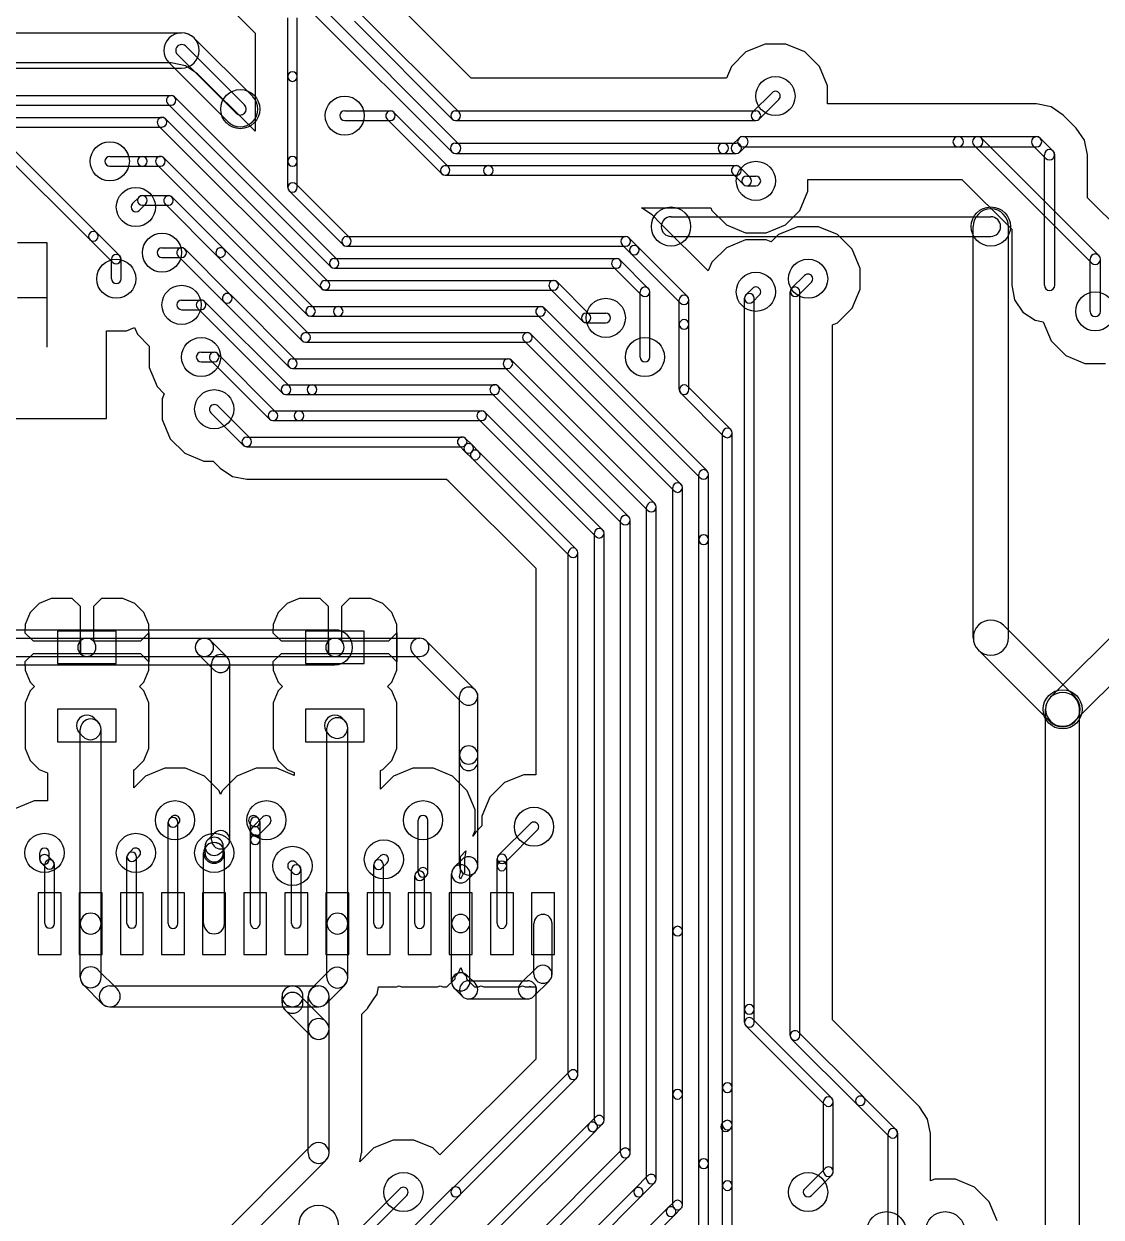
# Model space of a CAD drawing. Extents: x -29274 to 69862, y 24345 to 162744.
# Drawn here: x 20492 to 28745, y 41228 to 50374 of the extents above; entities that cross this region are included whole.
import ezdxf

# ---------------------------------------------------------------- set-up
doc = ezdxf.new("R2010")
doc.units = 0
doc.layers.add('BLACK', color=1, linetype='CONTINUOUS')

msp = doc.modelspace()

# ---------------------------------------------------------------- linework, layer by layer
at = {"layer": 'BLACK'}
for p, q in [((19681, 52883), (22263, 50301)), ((19681, 52883), (22263, 50301)), ((22779, 50498), (23828, 49449)), ((23918, 49957), (23337, 50539)), ((23918, 49957), (23337, 50539)), ((22513, 49970), (22513, 50420)), ((22587, 49970), (22587, 50420)), ((22722, 50441), (23771, 49392)), ((23024, 50394), (23774, 49644)), ((23076, 50446), (23826, 49696)), ((18400, 50305), (21700, 50305)), ((22263, 50301), (22263, 49970)), ((22263, 50301), (22263, 49970)), ((21796, 50265), (22245, 49816)), ((26171, 50219), (26024, 50158)), ((26171, 50219), (26024, 50158)), ((26330, 50219), (26171, 50219)), ((26330, 50219), (26171, 50219)), ((26476, 50158), (26330, 50219)), ((26476, 50158), (26330, 50219)), ((22118, 49688), (21668, 50138)), ((22182, 49752), (21732, 50202)), ((26024, 50158), (25912, 50046)), ((26024, 50158), (25912, 50046)), ((26588, 50046), (26476, 50158)), ((26588, 50046), (26476, 50158)), ((21620, 50075), (17918, 50075)), ((21620, 50075), (17918, 50075)), ((18400, 50035), (21700, 50035)), ((21605, 50074), (22054, 49625)), ((21730, 50053), (21620, 50075)), ((21730, 50053), (21620, 50075)), ((21823, 49991), (21730, 50053)), ((21823, 49991), (21730, 50053)), ((25912, 50046), (25874, 49957)), ((25912, 50046), (25874, 49957)), ((26649, 49899), (26588, 50046)), ((26649, 49899), (26588, 50046)), ((22263, 49551), (21823, 49991)), ((22263, 49551), (21823, 49991)), ((22263, 49970), (22263, 49551)), ((22263, 49970), (22263, 49551)), ((22513, 49320), (22513, 49970)), ((22587, 49320), (22587, 49970)), ((25874, 49957), (23918, 49957)), ((25874, 49957), (23918, 49957)), ((26074, 49696), (26224, 49846)), ((26649, 49760), (26649, 49899)), ((26649, 49760), (26649, 49899)), ((17800, 49825), (21620, 49825)), ((22843, 48512), (21594, 49761)), ((22896, 48565), (21647, 49814)), ((26126, 49644), (26276, 49794)), ((27650, 49760), (26649, 49760)), ((27650, 49760), (26649, 49760)), ((27800, 49760), (27650, 49760)), ((27800, 49760), (27650, 49760)), ((28250, 49760), (27800, 49760)), ((28250, 49760), (27800, 49760)), ((28361, 49738), (28250, 49760)), ((28361, 49738), (28250, 49760)), ((17800, 49751), (21620, 49751)), ((22950, 49707), (23300, 49707)), ((23745, 49277), (23327, 49695)), ((23800, 49707), (26100, 49707)), ((28455, 49675), (28361, 49738)), ((28455, 49675), (28361, 49738)), ((28555, 49575), (28455, 49675)), ((28555, 49575), (28455, 49675)), ((17700, 49657), (21550, 49657)), ((17700, 49583), (21550, 49583)), ((22773, 48344), (21524, 49593)), ((22826, 48397), (21577, 49646)), ((22950, 49633), (23300, 49633)), ((23693, 49225), (23275, 49643)), ((23800, 49633), (26100, 49633)), ((28618, 49481), (28555, 49575)), ((28618, 49481), (28555, 49575)), ((25922, 49449), (25971, 49498)), ((26000, 49510), (27650, 49510)), ((27650, 49510), (27800, 49510)), ((27650, 49510), (28250, 49510)), ((27829, 49498), (28728, 48599)), ((28279, 49498), (28378, 49399)), ((28640, 49370), (28618, 49481)), ((28640, 49370), (28618, 49481)), ((20324, 49394), (20998, 48720)), ((20376, 49446), (21050, 48772)), ((23800, 49460), (25850, 49460)), ((25850, 49460), (25950, 49460)), ((25979, 49392), (26028, 49441)), ((26000, 49430), (27650, 49430)), ((27650, 49430), (27800, 49430)), ((27650, 49430), (28250, 49430)), ((27772, 49441), (28671, 48542)), ((28222, 49441), (28321, 49342)), ((21150, 49357), (21400, 49357)), ((21400, 49357), (21538, 49357)), ((22714, 48196), (21564, 49346)), ((22513, 49120), (22513, 49320)), ((22587, 49120), (22587, 49320)), ((23800, 49380), (25850, 49380)), ((25850, 49380), (25950, 49380)), ((28310, 48370), (28310, 49370)), ((28390, 48370), (28390, 49370)), ((28640, 49041), (28640, 49370)), ((28640, 49041), (28640, 49370)), ((21150, 49283), (21400, 49283)), ((21400, 49283), (21538, 49283)), ((22662, 48144), (21512, 49294)), ((23720, 49287), (24050, 49287)), ((23720, 49213), (24050, 49213)), ((24050, 49287), (25950, 49287)), ((24050, 49213), (25950, 49213)), ((26003, 49144), (25924, 49223)), ((26056, 49197), (25977, 49276)), ((26030, 49207), (26100, 49207)), ((22577, 49146), (22990, 48733)), ((26030, 49133), (26100, 49133)), ((26499, 49090), (26499, 49180)), ((26499, 49180), (27650, 49180)), ((26499, 49090), (26499, 49180)), ((26499, 49180), (27650, 49180)), ((27650, 49180), (27679, 49180)), ((27650, 49180), (27679, 49180)), ((27679, 49180), (28060, 48800)), ((27679, 49180), (28060, 48800)), ((21374, 49046), (21324, 48996)), ((21400, 49057), (21600, 49057)), ((22026, 48647), (21627, 49046)), ((22524, 49093), (22937, 48680)), ((26438, 48944), (26499, 49090)), ((26438, 48944), (26499, 49090)), ((28905, 48776), (28640, 49041)), ((28905, 48776), (28640, 49041)), ((21426, 48994), (21376, 48944)), ((21400, 48983), (21600, 48983)), ((21973, 48594), (21574, 48993)), ((25305, 48909), (25224, 48963)), ((25224, 48963), (25754, 48963)), ((25305, 48909), (25224, 48963)), ((25224, 48963), (25754, 48963)), ((25754, 48963), (25762, 48944)), ((25754, 48963), (25762, 48944)), ((25762, 48944), (25874, 48832)), ((25762, 48944), (25874, 48832)), ((26326, 48832), (26438, 48944)), ((26326, 48832), (26438, 48944)), ((25369, 48844), (25305, 48909)), ((25369, 48844), (25305, 48909)), ((25372, 48842), (25369, 48844)), ((25372, 48842), (25369, 48844)), ((25734, 48480), (25372, 48842)), ((25734, 48480), (25372, 48842)), ((25450, 48895), (27900, 48895)), ((21051, 48771), (21225, 48597)), ((25874, 48832), (26020, 48771)), ((25874, 48832), (26020, 48771)), ((26020, 48771), (26179, 48771)), ((26020, 48771), (26179, 48771)), ((26179, 48771), (26326, 48832)), ((26179, 48771), (26326, 48832)), ((26274, 48758), (26218, 48703)), ((26274, 48758), (26218, 48703)), ((26421, 48819), (26274, 48758)), ((26421, 48819), (26274, 48758)), ((26580, 48819), (26421, 48819)), ((26580, 48819), (26421, 48819)), ((26726, 48758), (26580, 48819)), ((26726, 48758), (26580, 48819)), ((26838, 48646), (26726, 48758)), ((26838, 48646), (26726, 48758)), ((27765, 45670), (27765, 48820)), ((28035, 45670), (28035, 48820)), ((28060, 48800), (28060, 48370)), ((28060, 48800), (28060, 48370)), ((20671, 48696), (20443, 48696)), ((20671, 47896), (20671, 48696)), ((20999, 48719), (21173, 48545)), ((21550, 48657), (21700, 48657)), ((22964, 48743), (25102, 48743)), ((22964, 48669), (25102, 48669)), ((25076, 48680), (25142, 48614)), ((25128, 48732), (25194, 48666)), ((25195, 48665), (25575, 48285)), ((25450, 48745), (27900, 48745)), ((25874, 48658), (25762, 48546)), ((25874, 48658), (25762, 48546)), ((26021, 48719), (25874, 48658)), ((26021, 48719), (25874, 48658)), ((26180, 48719), (26021, 48719)), ((26180, 48719), (26021, 48719)), ((26218, 48703), (26180, 48719)), ((26218, 48703), (26180, 48719)), ((21163, 48420), (21163, 48570)), ((21237, 48420), (21237, 48570)), ((21550, 48583), (21700, 48583)), ((22023, 48244), (21674, 48593)), ((22076, 48297), (21727, 48646)), ((22623, 47944), (21974, 48593)), ((22676, 47997), (22027, 48646)), ((22870, 48575), (25032, 48575)), ((25276, 48346), (25058, 48564)), ((25143, 48613), (25523, 48233)), ((26899, 48499), (26838, 48646)), ((26899, 48499), (26838, 48646)), ((28660, 48170), (28660, 48570)), ((28740, 48170), (28740, 48570)), ((22870, 48501), (25032, 48501)), ((25224, 48294), (25006, 48512)), ((25762, 48546), (25734, 48480)), ((25762, 48546), (25734, 48480)), ((26899, 48340), (26899, 48499)), ((26899, 48340), (26899, 48499)), ((22800, 48407), (24550, 48407)), ((24826, 48147), (24577, 48396)), ((26374, 48347), (26473, 48446)), ((26427, 48294), (26526, 48393)), ((22576, 47797), (22077, 48296)), ((22800, 48333), (24550, 48333)), ((24773, 48094), (24524, 48343)), ((25213, 47820), (25213, 48320)), ((25287, 47820), (25287, 48320)), ((26024, 48296), (26074, 48346)), ((26076, 48244), (26126, 48294)), ((26363, 42620), (26363, 48320)), ((26437, 42620), (26437, 48320)), ((26838, 48194), (26899, 48340)), ((26838, 48194), (26899, 48340)), ((28060, 48370), (28082, 48259)), ((28060, 48370), (28082, 48259)), ((20443, 48277), (20671, 48277)), ((21700, 48257), (21850, 48257)), ((22526, 47597), (21877, 48246)), ((22523, 47744), (22024, 48243)), ((22688, 48207), (22900, 48207)), ((22900, 48207), (24450, 48207)), ((25513, 48070), (25513, 48258)), ((25587, 48070), (25587, 48258)), ((26013, 42820), (26013, 48270)), ((26087, 42820), (26087, 48270)), ((28082, 48259), (28145, 48165)), ((28082, 48259), (28145, 48165)), ((21700, 48183), (21850, 48183)), ((22473, 47544), (21824, 48193)), ((22688, 48133), (22900, 48133)), ((22900, 48133), (24450, 48133)), ((25673, 46894), (24424, 48143)), ((25726, 46947), (24477, 48196)), ((24800, 48157), (24950, 48157)), ((26726, 48082), (26838, 48194)), ((26726, 48082), (26838, 48194)), ((28145, 48165), (28239, 48102)), ((28145, 48165), (28239, 48102)), ((21125, 47350), (21125, 48021)), ((21125, 48021), (21279, 48021)), ((21125, 47350), (21125, 48021)), ((21125, 48021), (21279, 48021)), ((21279, 48021), (21340, 48047)), ((21279, 48021), (21340, 48047)), ((21340, 48047), (21362, 47994)), ((21340, 48047), (21362, 47994)), ((24800, 48083), (24950, 48083)), ((25513, 47570), (25513, 48070)), ((25587, 47570), (25587, 48070)), ((26687, 48066), (26726, 48082)), ((26687, 48066), (26726, 48082)), ((26687, 42739), (26687, 48066)), ((26687, 42739), (26687, 48066)), ((28239, 48102), (28301, 48090)), ((28239, 48102), (28301, 48090)), ((28301, 48090), (28362, 47944)), ((28301, 48090), (28362, 47944)), ((21362, 47994), (21452, 47904)), ((21362, 47994), (21452, 47904)), ((22650, 48007), (24350, 48007)), ((22650, 47933), (24350, 47933)), ((25474, 46794), (24324, 47944)), ((25526, 46846), (24376, 47996)), ((28362, 47944), (28474, 47832)), ((28362, 47944), (28474, 47832)), ((21452, 47904), (21451, 47900)), ((21452, 47904), (21451, 47900)), ((21451, 47900), (21451, 47741)), ((21451, 47900), (21451, 47741)), ((21850, 47857), (21950, 47857)), ((22426, 47396), (21976, 47846)), ((28474, 47832), (28620, 47771)), ((28474, 47832), (28620, 47771)), ((21451, 47741), (21512, 47594)), ((21451, 47741), (21512, 47594)), ((21850, 47783), (21950, 47783)), ((22374, 47344), (21924, 47794)), ((22550, 47807), (24200, 47807)), ((25273, 46644), (24174, 47743)), ((25326, 46697), (24227, 47796)), ((28620, 47771), (28779, 47771)), ((28620, 47771), (28779, 47771)), ((22550, 47733), (24200, 47733)), ((21512, 47594), (21567, 47539)), ((21512, 47594), (21567, 47539)), ((22500, 47607), (22700, 47607)), ((22700, 47607), (24100, 47607)), ((25126, 46596), (24126, 47596)), ((25577, 47596), (25908, 47265)), ((21567, 47539), (21551, 47500)), ((21567, 47539), (21551, 47500)), ((21551, 47500), (21551, 47341)), ((21551, 47500), (21551, 47341)), ((22500, 47533), (22700, 47533)), ((22700, 47533), (24100, 47533)), ((25074, 46544), (24074, 47544)), ((25524, 47543), (25855, 47212)), ((22173, 47144), (21924, 47393)), ((22226, 47197), (21977, 47446)), ((22400, 47407), (22600, 47407)), ((22600, 47407), (24000, 47407)), ((24926, 46496), (24026, 47396)), ((16230, 47350), (21125, 47350)), ((16230, 47350), (21125, 47350)), ((21551, 47341), (21612, 47194)), ((21551, 47341), (21612, 47194)), ((22400, 47333), (22600, 47333)), ((22600, 47333), (24000, 47333)), ((24874, 46444), (23974, 47344)), ((21612, 47194), (21724, 47082)), ((21612, 47194), (21724, 47082)), ((22200, 47207), (23850, 47207)), ((23926, 47146), (23876, 47196)), ((25845, 42220), (25845, 47238)), ((25919, 42220), (25919, 47238)), ((22200, 47133), (23850, 47133)), ((23874, 47094), (23824, 47144)), ((23976, 47096), (23926, 47146)), ((23976, 47096), (23926, 47146)), ((21724, 47082), (21870, 47021)), ((21724, 47082), (21870, 47021)), ((21870, 47021), (21943, 47021)), ((21870, 47021), (21943, 47021)), ((21943, 47021), (21997, 46967)), ((21943, 47021), (21997, 46967)), ((23924, 47044), (23874, 47094)), ((23924, 47044), (23874, 47094)), ((24674, 46294), (23924, 47044)), ((24726, 46346), (23976, 47096)), ((21997, 46967), (22090, 46905)), ((21997, 46967), (22090, 46905)), ((25663, 46420), (25663, 46920)), ((25737, 46420), (25737, 46920)), ((22090, 46905), (22200, 46883)), ((22090, 46905), (22200, 46883)), ((22200, 46883), (23731, 46883)), ((22200, 46883), (23731, 46883)), ((23731, 46883), (23745, 46870)), ((23731, 46883), (23745, 46870)), ((23745, 46870), (23747, 46867)), ((23745, 46870), (23747, 46867)), ((23747, 46867), (24413, 46202)), ((23747, 46867), (24413, 46202)), ((25463, 43420), (25463, 46820)), ((25537, 43420), (25537, 46820)), ((25263, 41520), (25263, 46670)), ((25337, 41520), (25337, 46670)), ((25063, 41720), (25063, 46570)), ((25137, 41720), (25137, 46570)), ((24863, 41970), (24863, 46470)), ((24937, 41970), (24937, 46470)), ((25663, 41638), (25663, 46420)), ((25737, 41638), (25737, 46420)), ((24663, 42320), (24663, 46320)), ((24737, 42320), (24737, 46320)), ((24413, 46202), (24413, 44619)), ((24413, 46202), (24413, 44619)), ((28358, 45212), (29208, 46062)), ((20609, 45931), (20539, 45861)), ((20609, 45931), (20539, 45861)), ((20700, 45969), (20609, 45931)), ((20700, 45969), (20609, 45931)), ((20799, 45969), (20700, 45969)), ((20799, 45969), (20700, 45969)), ((20863, 45970), (20799, 45969)), ((20863, 45970), (20799, 45969)), ((20925, 45908), (20863, 45970)), ((20925, 45908), (20863, 45970)), ((21087, 45970), (21025, 45908)), ((21087, 45970), (21025, 45908)), ((21151, 45969), (21087, 45970)), ((21151, 45969), (21087, 45970)), ((21250, 45969), (21151, 45969)), ((21250, 45969), (21151, 45969)), ((21341, 45931), (21250, 45969)), ((21341, 45931), (21250, 45969)), ((21411, 45861), (21341, 45931)), ((21411, 45861), (21341, 45931)), ((22509, 45931), (22439, 45861)), ((22509, 45931), (22439, 45861)), ((22600, 45969), (22509, 45931)), ((22600, 45969), (22509, 45931)), ((22699, 45969), (22600, 45969)), ((22699, 45969), (22600, 45969)), ((22763, 45970), (22699, 45969)), ((22763, 45970), (22699, 45969)), ((22825, 45908), (22763, 45970)), ((22825, 45908), (22763, 45970)), ((22987, 45970), (22925, 45908)), ((22987, 45970), (22925, 45908)), ((23051, 45969), (22987, 45970)), ((23051, 45969), (22987, 45970)), ((23150, 45969), (23051, 45969)), ((23150, 45969), (23051, 45969)), ((23241, 45931), (23150, 45969)), ((23241, 45931), (23150, 45969)), ((23311, 45861), (23241, 45931)), ((23311, 45861), (23241, 45931)), ((20539, 45861), (20501, 45769)), ((20539, 45861), (20501, 45769)), ((20925, 45645), (20925, 45908)), ((20925, 45645), (20925, 45908)), ((21025, 45908), (21025, 45645)), ((21025, 45908), (21025, 45645)), ((21449, 45769), (21411, 45861)), ((21449, 45769), (21411, 45861)), ((22439, 45861), (22401, 45769)), ((22439, 45861), (22401, 45769)), ((22825, 45645), (22825, 45908)), ((22825, 45645), (22825, 45908)), ((22925, 45908), (22925, 45645)), ((22925, 45908), (22925, 45645)), ((23349, 45769), (23311, 45861)), ((23349, 45769), (23311, 45861)), ((28542, 45028), (29392, 45878)), ((20350, 45730), (22874, 45730)), ((20501, 45769), (20500, 45707)), ((20501, 45769), (20500, 45707)), ((21450, 45707), (21449, 45769)), ((21450, 45707), (21449, 45769)), ((22401, 45769), (22400, 45707)), ((22401, 45769), (22400, 45707)), ((23350, 45707), (23349, 45769)), ((23350, 45707), (23349, 45769)), ((27996, 45765), (28545, 45216)), ((20350, 45665), (20974, 45665)), ((20500, 45707), (20562, 45645)), ((20500, 45707), (20562, 45645)), ((20562, 45645), (20925, 45645)), ((20562, 45645), (20925, 45645)), ((21200, 45720), (20750, 45720)), ((20750, 45720), (20750, 45470)), ((20925, 45545), (20925, 45645)), ((20925, 45645), (20925, 45545)), ((20925, 45545), (20925, 45645)), ((20925, 45645), (20925, 45545)), ((20975, 45665), (21875, 45665)), ((21025, 45645), (21388, 45645)), ((21025, 45645), (21388, 45645)), ((21200, 45470), (21200, 45720)), ((21388, 45645), (21450, 45707)), ((21388, 45645), (21450, 45707)), ((21450, 45483), (21450, 45707)), ((21450, 45707), (21450, 45483)), ((21450, 45483), (21450, 45707)), ((21450, 45707), (21450, 45483)), ((21875, 45665), (22875, 45665)), ((22049, 45520), (21924, 45645)), ((22400, 45707), (22462, 45645)), ((22400, 45707), (22462, 45645)), ((22462, 45645), (22825, 45645)), ((22462, 45645), (22825, 45645)), ((23100, 45720), (22650, 45720)), ((22650, 45720), (22650, 45470)), ((22825, 45545), (22825, 45645)), ((22825, 45645), (22825, 45545)), ((22825, 45545), (22825, 45645)), ((22825, 45645), (22825, 45545)), ((22875, 45665), (23525, 45665)), ((22925, 45645), (23288, 45645)), ((22925, 45645), (23288, 45645)), ((23100, 45470), (23100, 45720)), ((23288, 45645), (23350, 45707)), ((23288, 45645), (23350, 45707)), ((23350, 45483), (23350, 45707)), ((23350, 45707), (23350, 45483)), ((23350, 45483), (23350, 45707)), ((23350, 45707), (23350, 45483)), ((23574, 45645), (23949, 45270)), ((20562, 45545), (20500, 45483)), ((20562, 45545), (20500, 45483)), ((20875, 45545), (20562, 45545)), ((20875, 45545), (20562, 45545)), ((20925, 45545), (20875, 45545)), ((20925, 45545), (20875, 45545)), ((21025, 45545), (20925, 45545)), ((21025, 45545), (20925, 45545)), ((21075, 45545), (21025, 45545)), ((21075, 45545), (21025, 45545)), ((21388, 45545), (21075, 45545)), ((21388, 45545), (21075, 45545)), ((21450, 45483), (21388, 45545)), ((21450, 45483), (21388, 45545)), ((21950, 45421), (21825, 45546)), ((22462, 45545), (22400, 45483)), ((22462, 45545), (22400, 45483)), ((22775, 45545), (22462, 45545)), ((22775, 45545), (22462, 45545)), ((22825, 45545), (22775, 45545)), ((22825, 45545), (22775, 45545)), ((22925, 45545), (22825, 45545)), ((22925, 45545), (22825, 45545)), ((22975, 45545), (22925, 45545)), ((22975, 45545), (22925, 45545)), ((23288, 45545), (22975, 45545)), ((23288, 45545), (22975, 45545)), ((23350, 45483), (23288, 45545)), ((23350, 45483), (23288, 45545)), ((23475, 45546), (23850, 45171)), ((27805, 45574), (28354, 45025)), ((20350, 45525), (20974, 45525)), ((20350, 45460), (22874, 45460)), ((20500, 45483), (20501, 45421)), ((20500, 45483), (20501, 45421)), ((20750, 45470), (21200, 45470)), ((20975, 45525), (21875, 45525)), ((21449, 45421), (21450, 45483)), ((21449, 45421), (21450, 45483)), ((21875, 45525), (22875, 45525)), ((21930, 44120), (21930, 45470)), ((22070, 44120), (22070, 45470)), ((22400, 45483), (22401, 45421)), ((22400, 45483), (22401, 45421)), ((22650, 45470), (23100, 45470)), ((22875, 45525), (23525, 45525)), ((23349, 45421), (23350, 45483)), ((23349, 45421), (23350, 45483)), ((20501, 45421), (20539, 45329)), ((20501, 45421), (20539, 45329)), ((21411, 45329), (21449, 45421)), ((21411, 45329), (21449, 45421)), ((22401, 45421), (22439, 45329)), ((22401, 45421), (22439, 45329)), ((23311, 45329), (23349, 45421)), ((23311, 45329), (23349, 45421)), ((20539, 45329), (20573, 45295)), ((20539, 45329), (20573, 45295)), ((20573, 45295), (20539, 45261)), ((20573, 45295), (20539, 45261)), ((21377, 45295), (21411, 45329)), ((21377, 45295), (21411, 45329)), ((21411, 45261), (21377, 45295)), ((21411, 45261), (21377, 45295)), ((22439, 45329), (22473, 45295)), ((22439, 45329), (22473, 45295)), ((22473, 45295), (22439, 45261)), ((22473, 45295), (22439, 45261)), ((23277, 45295), (23311, 45329)), ((23277, 45295), (23311, 45329)), ((23311, 45261), (23277, 45295)), ((23311, 45261), (23277, 45295)), ((20539, 45261), (20501, 45170)), ((20539, 45261), (20501, 45170)), ((21449, 45169), (21411, 45261)), ((21449, 45169), (21411, 45261)), ((22439, 45261), (22401, 45170)), ((22439, 45261), (22401, 45170)), ((23349, 45169), (23311, 45261)), ((23349, 45169), (23311, 45261)), ((23830, 44770), (23830, 45220)), ((23970, 44770), (23970, 45220)), ((20501, 45170), (20501, 45071)), ((20501, 45170), (20501, 45071)), ((21200, 45120), (20750, 45120)), ((20750, 45120), (20750, 44870)), ((21200, 44870), (21200, 45120)), ((21449, 44919), (21449, 45169)), ((21449, 44919), (21449, 45169)), ((22401, 45170), (22401, 45071)), ((22401, 45170), (22401, 45071)), ((23100, 45120), (22650, 45120)), ((22650, 45120), (22650, 44870)), ((23100, 44870), (23100, 45120)), ((23349, 44919), (23349, 45169)), ((23349, 44919), (23349, 45169)), ((28320, 40320), (28320, 45120)), ((28580, 40320), (28580, 45120)), ((20501, 45071), (20501, 44821)), ((20501, 45071), (20501, 44821)), ((21060, 45023), (21031, 45052)), ((22401, 45071), (22401, 44821)), ((22401, 45071), (22401, 44821)), ((22950, 45033), (22931, 45052)), ((20947, 44910), (20918, 44939)), ((20924, 43478), (20924, 44966)), ((21084, 43478), (21084, 44966)), ((21449, 44820), (21449, 44919)), ((21449, 44820), (21449, 44919)), ((22814, 43478), (22814, 44976)), ((22837, 44920), (22818, 44939)), ((22974, 43478), (22974, 44976)), ((23349, 44820), (23349, 44919)), ((23349, 44820), (23349, 44919)), ((20501, 44821), (20539, 44729)), ((20501, 44821), (20539, 44729)), ((20750, 44870), (21200, 44870)), ((21411, 44729), (21449, 44820)), ((21411, 44729), (21449, 44820)), ((22401, 44821), (22439, 44729)), ((22401, 44821), (22439, 44729)), ((22650, 44870), (23100, 44870)), ((23311, 44729), (23349, 44820)), ((23311, 44729), (23349, 44820)), ((20539, 44729), (20609, 44659)), ((20539, 44729), (20609, 44659)), ((21341, 44659), (21411, 44729)), ((21341, 44659), (21411, 44729)), ((22439, 44729), (22509, 44659)), ((22439, 44729), (22509, 44659)), ((23241, 44659), (23311, 44729)), ((23241, 44659), (23311, 44729)), ((23830, 43920), (23830, 44770)), ((23830, 44720), (23830, 44770)), ((23970, 43920), (23970, 44770)), ((23970, 44720), (23970, 44770)), ((20609, 44659), (20674, 44632)), ((20609, 44659), (20674, 44632)), ((20674, 44632), (20674, 44419)), ((20674, 44632), (20674, 44419)), ((21334, 44657), (21341, 44659)), ((21334, 44657), (21341, 44659)), ((21334, 44518), (21334, 44657)), ((21334, 44518), (21334, 44657)), ((21571, 44669), (21424, 44608)), ((21571, 44669), (21424, 44608)), ((21730, 44669), (21571, 44669)), ((21730, 44669), (21571, 44669)), ((21876, 44608), (21730, 44669)), ((21876, 44608), (21730, 44669)), ((22271, 44669), (22124, 44608)), ((22271, 44669), (22124, 44608)), ((22430, 44669), (22271, 44669)), ((22430, 44669), (22271, 44669)), ((22564, 44614), (22430, 44669)), ((22564, 44614), (22430, 44669)), ((22509, 44659), (22564, 44637)), ((22509, 44659), (22564, 44637)), ((22564, 44637), (22564, 44614)), ((22564, 44637), (22564, 44614)), ((23224, 44652), (23241, 44659)), ((23224, 44652), (23241, 44659)), ((23224, 44508), (23224, 44652)), ((23224, 44508), (23224, 44652)), ((23471, 44669), (23324, 44608)), ((23471, 44669), (23324, 44608)), ((23630, 44669), (23471, 44669)), ((23630, 44669), (23471, 44669)), ((23776, 44608), (23630, 44669)), ((23776, 44608), (23630, 44669)), ((21424, 44608), (21334, 44518)), ((21424, 44608), (21334, 44518)), ((21988, 44496), (21876, 44608)), ((21988, 44496), (21876, 44608)), ((22124, 44608), (22012, 44496)), ((22124, 44608), (22012, 44496)), ((23324, 44608), (23224, 44508)), ((23324, 44608), (23224, 44508)), ((23888, 44496), (23776, 44608)), ((23888, 44496), (23776, 44608)), ((24174, 44558), (24062, 44446)), ((24174, 44558), (24062, 44446)), ((24321, 44619), (24174, 44558)), ((24321, 44619), (24174, 44558)), ((24413, 44619), (24321, 44619)), ((24413, 44619), (24321, 44619)), ((21999, 44468), (21988, 44496)), ((21999, 44468), (21988, 44496)), ((22012, 44496), (21999, 44468)), ((22012, 44496), (21999, 44468)), ((23949, 44349), (23888, 44496)), ((23949, 44349), (23888, 44496)), ((20571, 44419), (20424, 44358)), ((20571, 44419), (20424, 44358)), ((20674, 44419), (20571, 44419)), ((20674, 44419), (20571, 44419)), ((24062, 44446), (24001, 44300)), ((24062, 44446), (24001, 44300)), ((21608, 44280), (21624, 44296)), ((22238, 44211), (22323, 44296)), ((22290, 44283), (22277, 44296)), ((23513, 43870), (23513, 44270)), ((23587, 43870), (23587, 44270)), ((23949, 44190), (23949, 44349)), ((23949, 44190), (23949, 44349)), ((24001, 44300), (24001, 44227)), ((24001, 44300), (24001, 44227)), ((21597, 43478), (21597, 44254)), ((21660, 44228), (21676, 44244)), ((21671, 43478), (21671, 44254)), ((22237, 44230), (22224, 44243)), ((22227, 44120), (22227, 44256)), ((22227, 44120), (22227, 44184)), ((22291, 44158), (22376, 44243)), ((22301, 44120), (22301, 44256)), ((22301, 44120), (22301, 44184)), ((23931, 44148), (23949, 44190)), ((23931, 44148), (23949, 44190)), ((23951, 44177), (23931, 44148)), ((23951, 44177), (23931, 44148)), ((24001, 44227), (23951, 44177)), ((24001, 44227), (23951, 44177)), ((24129, 44001), (24373, 44245)), ((24181, 43949), (24425, 44193)), ((21901, 44120), (21950, 44169)), ((22227, 43478), (22227, 44120)), ((22301, 43478), (22301, 44120)), ((20613, 43970), (20613, 44020)), ((20714, 43958), (20676, 43996)), ((20687, 43970), (20687, 44020)), ((21293, 44016), (21323, 44046)), ((21345, 43964), (21375, 43994)), ((21869, 43479), (21869, 44019)), ((21880, 44020), (21880, 44070)), ((22000, 44021), (22049, 44070)), ((22020, 44020), (22020, 44070)), ((22029, 43479), (22029, 44019)), ((23183, 43956), (23223, 43996)), ((23837, 43993), (23879, 44036)), ((23837, 43993), (23879, 44036)), ((23837, 43870), (23837, 43993)), ((23837, 43870), (23837, 43993)), ((23879, 44036), (23867, 43974)), ((23879, 44036), (23867, 43974)), ((20662, 43906), (20624, 43944)), ((20652, 43479), (20652, 43931)), ((20726, 43479), (20726, 43931)), ((21282, 43479), (21282, 43989)), ((21356, 43479), (21356, 43989)), ((22604, 43918), (22576, 43946)), ((23172, 43479), (23172, 43929)), ((23235, 43904), (23275, 43944)), ((23246, 43479), (23246, 43929)), ((23850, 43970), (23789, 43909)), ((23867, 43974), (23867, 43920)), ((23867, 43974), (23867, 43920)), ((23867, 43920), (23867, 43867)), ((23867, 43920), (23867, 43867)), ((24117, 43920), (24117, 43974)), ((24117, 43478), (24117, 43920)), ((24191, 43920), (24191, 43974)), ((24191, 43478), (24191, 43920)), ((22552, 43866), (22524, 43894)), ((22542, 43479), (22542, 43891)), ((22616, 43479), (22616, 43891)), ((23487, 43478), (23487, 43844)), ((23498, 43870), (23524, 43896)), ((23550, 43818), (23576, 43844)), ((23561, 43478), (23561, 43844)), ((23769, 43479), (23769, 43859)), ((23830, 43838), (23837, 43869)), ((23830, 43838), (23837, 43869)), ((23830, 43837), (23830, 43838)), ((23830, 43837), (23830, 43838)), ((23838, 43817), (23830, 43837)), ((23838, 43817), (23830, 43837)), ((23837, 43869), (23836, 43870)), ((23836, 43870), (23837, 43870)), ((23837, 43869), (23836, 43870)), ((23836, 43870), (23837, 43870)), ((23855, 43855), (23838, 43817)), ((23855, 43855), (23838, 43817)), ((23867, 43867), (23855, 43855)), ((23867, 43867), (23855, 43855)), ((23949, 43871), (23888, 43810)), ((23909, 43479), (23909, 43859)), ((20777, 43714), (20601, 43714)), ((20601, 43714), (20601, 43242)), ((20777, 43242), (20777, 43714)), ((21092, 43714), (20916, 43714)), ((20916, 43714), (20916, 43242)), ((21092, 43242), (21092, 43714)), ((21407, 43714), (21231, 43714)), ((21231, 43714), (21231, 43242)), ((21407, 43242), (21407, 43714)), ((21722, 43714), (21546, 43714)), ((21546, 43714), (21546, 43242)), ((21722, 43242), (21722, 43714)), ((22037, 43714), (21861, 43714)), ((21861, 43714), (21861, 43242)), ((22037, 43242), (22037, 43714)), ((22352, 43714), (22176, 43714)), ((22176, 43714), (22176, 43242)), ((22352, 43242), (22352, 43714)), ((22667, 43714), (22491, 43714)), ((22491, 43714), (22491, 43242)), ((22667, 43242), (22667, 43714)), ((22982, 43714), (22806, 43714)), ((22806, 43714), (22806, 43242)), ((22982, 43242), (22982, 43714)), ((23297, 43714), (23121, 43714)), ((23121, 43714), (23121, 43242)), ((23297, 43242), (23297, 43714)), ((23612, 43714), (23436, 43714)), ((23436, 43714), (23436, 43242)), ((23612, 43242), (23612, 43714)), ((23927, 43714), (23751, 43714)), ((23751, 43714), (23751, 43242)), ((23927, 43242), (23927, 43714)), ((24242, 43714), (24066, 43714)), ((24066, 43714), (24066, 43242)), ((24242, 43242), (24242, 43714)), ((24557, 43714), (24381, 43714)), ((24381, 43714), (24381, 43242)), ((24557, 43242), (24557, 43714)), ((20924, 43066), (20924, 43478)), ((21084, 43066), (21084, 43478)), ((22814, 43064), (22814, 43478)), ((22974, 43064), (22974, 43478)), ((23769, 43032), (23769, 43478)), ((23909, 43032), (23909, 43478)), ((24399, 43090), (24399, 43478)), ((24539, 43090), (24539, 43478)), ((25463, 42170), (25463, 43420)), ((25537, 42170), (25537, 43420)), ((20601, 43242), (20777, 43242)), ((20916, 43242), (21092, 43242)), ((21231, 43242), (21407, 43242)), ((21546, 43242), (21722, 43242)), ((21861, 43242), (22037, 43242)), ((22176, 43242), (22352, 43242)), ((22491, 43242), (22667, 43242)), ((22806, 43242), (22982, 43242)), ((23121, 43242), (23297, 43242)), ((23436, 43242), (23612, 43242)), ((23751, 43242), (23927, 43242)), ((24066, 43242), (24242, 43242)), ((24381, 43242), (24557, 43242)), ((21061, 43122), (21206, 42977)), ((22694, 42977), (22837, 43120)), ((23795, 43073), (23823, 43101)), ((23795, 43073), (23823, 43101)), ((23823, 43101), (23839, 43140)), ((23823, 43101), (23839, 43140)), ((23839, 43140), (23855, 43101)), ((23839, 43140), (23855, 43101)), ((23855, 43101), (23883, 43073)), ((23855, 43101), (23883, 43073)), ((23888, 43081), (23949, 43020)), ((24300, 43020), (24419, 43139)), ((20948, 43009), (21093, 42864)), ((21150, 43000), (22550, 43000)), ((22550, 43000), (22750, 43000)), ((22807, 42864), (22950, 43007)), ((23199, 42938), (23209, 42993)), ((23199, 42938), (23209, 42993)), ((23209, 42993), (23346, 42993)), ((23209, 42993), (23346, 42993)), ((23346, 42993), (23366, 43002)), ((23346, 42993), (23366, 43002)), ((23366, 43002), (23386, 42993)), ((23366, 43002), (23386, 42993)), ((23386, 42993), (23485, 42993)), ((23386, 42993), (23485, 42993)), ((23485, 42993), (23661, 42993)), ((23485, 42993), (23661, 42993)), ((23661, 42993), (23681, 43002)), ((23661, 42993), (23681, 43002)), ((23681, 43002), (23702, 42993)), ((23681, 43002), (23702, 42993)), ((23702, 42993), (23733, 42992)), ((23702, 42993), (23733, 42992)), ((23733, 42992), (23795, 43054)), ((23733, 42992), (23795, 43054)), ((23795, 43054), (23795, 43073)), ((23795, 43054), (23795, 43073)), ((23883, 43073), (23883, 43054)), ((23883, 43073), (23883, 43054)), ((23883, 43054), (23945, 42992)), ((23883, 43054), (23945, 42992)), ((23900, 43040), (24350, 43040)), ((23945, 42992), (23976, 42993)), ((23945, 42992), (23976, 42993)), ((23976, 42993), (23996, 43002)), ((23976, 42993), (23996, 43002)), ((23996, 43002), (24016, 42993)), ((23996, 43002), (24016, 42993)), ((24016, 42993), (24115, 42993)), ((24016, 42993), (24115, 42993)), ((24115, 42993), (24291, 42993)), ((24115, 42993), (24291, 42993)), ((24291, 42993), (24311, 43002)), ((24291, 42993), (24311, 43002)), ((24311, 43002), (24332, 42993)), ((24311, 43002), (24332, 42993)), ((24332, 42993), (24363, 42992)), ((24332, 42993), (24363, 42992)), ((24363, 42992), (24369, 42998)), ((24363, 42992), (24369, 42998)), ((24369, 42998), (24369, 42992)), ((24369, 42998), (24369, 42992)), ((24369, 42992), (24413, 42992)), ((24369, 42992), (24413, 42992)), ((24399, 42921), (24518, 43040)), ((24413, 42992), (24413, 42439)), ((24413, 42992), (24413, 42439)), ((22470, 42870), (22470, 42920)), ((22607, 42926), (22806, 42727)), ((22630, 42870), (22630, 42920)), ((22670, 42670), (22670, 42920)), ((22830, 42670), (22830, 42920)), ((23127, 42831), (23174, 42902)), ((23127, 42831), (23174, 42902)), ((23174, 42902), (23198, 42937)), ((23174, 42902), (23198, 42937)), ((23198, 42937), (23199, 42938)), ((23198, 42937), (23199, 42938)), ((23789, 42982), (23850, 42921)), ((23900, 42900), (24350, 42900)), ((21150, 42840), (22550, 42840)), ((22494, 42813), (22693, 42614)), ((22550, 42840), (22750, 42840)), ((23080, 42784), (23127, 42830)), ((23080, 42784), (23127, 42830)), ((23127, 42830), (23127, 42831)), ((23127, 42830), (23127, 42831)), ((26013, 42720), (26013, 42820)), ((26087, 42720), (26087, 42820)), ((23080, 42670), (23080, 42784)), ((23080, 42670), (23080, 42784)), ((26682, 42141), (26077, 42746)), ((27103, 42323), (26687, 42739)), ((27103, 42323), (26687, 42739)), ((22670, 41720), (22670, 42670)), ((22830, 41720), (22830, 42670)), ((23080, 41720), (23080, 42670)), ((23080, 41720), (23080, 42670)), ((26629, 42088), (26024, 42693)), ((26926, 42147), (26427, 42646)), ((26873, 42094), (26374, 42593)), ((24413, 42439), (23679, 41705)), ((24413, 42439), (23679, 41705)), ((23774, 41446), (24674, 42346)), ((23826, 41394), (24726, 42294)), ((27353, 42073), (27103, 42323)), ((27353, 42073), (27103, 42323)), ((25463, 41320), (25463, 42170)), ((25537, 41320), (25537, 42170)), ((25845, 41470), (25845, 42220)), ((25845, 41934), (25845, 42220)), ((25919, 41470), (25919, 42220)), ((25919, 41934), (25919, 42220)), ((26619, 41576), (26619, 42114)), ((26693, 41576), (26693, 42114)), ((27123, 41844), (26874, 42093)), ((27176, 41897), (26927, 42146)), ((27415, 41980), (27353, 42073)), ((27415, 41980), (27353, 42073)), ((24824, 41946), (24874, 41996)), ((27437, 41870), (27415, 41980)), ((27437, 41870), (27415, 41980)), ((24024, 41147), (24823, 41946)), ((24077, 41094), (24876, 41893)), ((24876, 41894), (24926, 41944)), ((25855, 41960), (25842, 41947)), ((25908, 41907), (25895, 41894)), ((23321, 41819), (23174, 41758)), ((23321, 41819), (23174, 41758)), ((23480, 41819), (23321, 41819)), ((23480, 41819), (23321, 41819)), ((23626, 41758), (23480, 41819)), ((23626, 41758), (23480, 41819)), ((27113, 41170), (27113, 41870)), ((27187, 41170), (27187, 41870)), ((27437, 41505), (27437, 41870)), ((27437, 41505), (27437, 41870)), ((21894, 40977), (22693, 41776)), ((23174, 41758), (23066, 41651)), ((23174, 41758), (23066, 41651)), ((23066, 41651), (23079, 41720)), ((23066, 41651), (23079, 41720)), ((23079, 41720), (23080, 41720)), ((23079, 41720), (23080, 41720)), ((23679, 41705), (23626, 41758)), ((23679, 41705), (23626, 41758)), ((24224, 40896), (25074, 41746)), ((22007, 40864), (22806, 41663)), ((24276, 40844), (25126, 41694)), ((25663, 40820), (25663, 41638)), ((25737, 40820), (25737, 41638)), ((25174, 41447), (25273, 41546)), ((26474, 41446), (26630, 41602)), ((26526, 41394), (26682, 41550)), ((21606, 39283), (23771, 41448)), ((23079, 41152), (23373, 41446)), ((24624, 40897), (25173, 41446)), ((25227, 41394), (25326, 41493)), ((25845, 41138), (25845, 41470)), ((25919, 41138), (25919, 41470)), ((27471, 41519), (27437, 41505)), ((27471, 41519), (27437, 41505)), ((27630, 41519), (27471, 41519)), ((27630, 41519), (27471, 41519)), ((27776, 41458), (27630, 41519)), ((27776, 41458), (27630, 41519)), ((27888, 41346), (27776, 41458)), ((27888, 41346), (27776, 41458)), ((21663, 39226), (23828, 41391)), ((23131, 41100), (23425, 41394)), ((24677, 40844), (25226, 41393)), ((25424, 41296), (25474, 41346)), ((27949, 41199), (27888, 41346)), ((27949, 41199), (27888, 41346)), ((24974, 40846), (25424, 41296)), ((25476, 41244), (25526, 41294)), ((25026, 40794), (25476, 41244))]:
    msp.add_line(p, q, dxfattribs=at)
for centre in [(26250, 49820), (22150, 49720), (22950, 49670), (21150, 49320), (26100, 49170), (21350, 48970), (25450, 48820), (27900, 48820), (21550, 48620), (21200, 48420), (26500, 48420), (26100, 48320), (21700, 48220), (28700, 48170), (24950, 48120), (21850, 47820), (25250, 47820), (21950, 47420), (28450, 45120), (21650, 44270), (22350, 44270), (23550, 44270), (24400, 44220), (20650, 44020), (21350, 44020), (21950, 44020), (23250, 43970), (22550, 43920), (23400, 41420), (26500, 41420), (22750, 41170), (27100, 41120), (27550, 41120)]:
    msp.add_circle(centre, 150, dxfattribs=at)
for centre, radius, start, end in [((21700, 50170), 135, 45, 225), ((21700, 50170), 135, 270, 450), ((21700, 50170), 45, 405, 585), ((22550, 49970), 37, 360, 540), ((22550, 49970), 37, 180, 360), ((26250, 49820), 37, 315, 495), ((21621, 49787), 37, 405, 585), ((21620, 49788), 37, 270, 450), ((22150, 49720), 135, 225, 405), ((22150, 49720), 45, 225, 405), ((22950, 49670), 37, 90, 270), ((23301, 49669), 37, 405, 585), ((23300, 49670), 37, 270, 450), ((23800, 49670), 37, 90, 270), ((23800, 49670), 37, 225, 405), ((26100, 49670), 37, 135, 315), ((26100, 49670), 37, 270, 450), ((21551, 49619), 37, 405, 585), ((21550, 49620), 37, 270, 450), ((26000, 49470), 40, 90, 270), ((26000, 49470), 40, 315, 495), ((27650, 49470), 40, 90, 270), ((27650, 49470), 40, 90, 270), ((27650, 49470), 40, 270, 450), ((27800, 49470), 40, 45, 225), ((27800, 49470), 40, 270, 450), ((28251, 49469), 40, 45, 225), ((28250, 49470), 40, 270, 450), ((23800, 49420), 40, 90, 270), ((23800, 49420), 40, 225, 405), ((25850, 49420), 40, 90, 270), ((25850, 49420), 40, 270, 450), ((25950, 49420), 40, 135, 315), ((25950, 49420), 40, 270, 450), ((28350, 49370), 40, 360, 540), ((28349, 49371), 40, 225, 405), ((21150, 49320), 37, 90, 270), ((21400, 49320), 37, 90, 270), ((21400, 49320), 37, 270, 450), ((21538, 49320), 37, 405, 585), ((21538, 49320), 37, 270, 450), ((22550, 49320), 37, 360, 540), ((22550, 49320), 37, 180, 360), ((23720, 49250), 37, 90, 270), ((23719, 49251), 37, 225, 405), ((24050, 49250), 37, 90, 270), ((24050, 49250), 37, 270, 450), ((25950, 49250), 37, 405, 585), ((25950, 49250), 37, 270, 450), ((26030, 49170), 37, 90, 270), ((26100, 49170), 37, 270, 450), ((22550, 49120), 37, 180, 360), ((22551, 49119), 37, 45, 225), ((26030, 49170), 37, 225, 405), ((21400, 49020), 37, 90, 270), ((21400, 49020), 37, -45, 135), ((21601, 49019), 37, 405, 585), ((21600, 49020), 37, 270, 450), ((21350, 48970), 37, 135, 315), ((27900, 48820), 135, 360, 540), ((25450, 48820), 75, 90, 270), ((27900, 48820), 75, 270, 450), ((21025, 48745), 37, 45, 225), ((21024, 48746), 37, 225, 405), ((21550, 48620), 37, 90, 270), ((21700, 48620), 37, 405, 585), ((21700, 48620), 37, 270, 450), ((22000, 48620), 37, 405, 585), ((22964, 48706), 37, 90, 270), ((22963, 48707), 37, 225, 405), ((25102, 48706), 37, 45, 225), ((25102, 48706), 37, 270, 450), ((25169, 48639), 37, 45, 225), ((25168, 48640), 37, 225, 405), ((21200, 48570), 37, 360, 540), ((21199, 48571), 37, 225, 405), ((21999, 48621), 37, 225, 405), ((22870, 48538), 37, 90, 270), ((22869, 48539), 37, 225, 405), ((25032, 48538), 37, 405, 585), ((25032, 48538), 37, 270, 450), ((28700, 48570), 40, 360, 540), ((28700, 48570), 40, 225, 405), ((21200, 48420), 37, 180, 360), ((22800, 48370), 37, 90, 270), ((22799, 48371), 37, 225, 405), ((24551, 48369), 37, 405, 585), ((24550, 48370), 37, 270, 450), ((26499, 48419), 37, 315, 495), ((22050, 48270), 37, 405, 585), ((22050, 48270), 37, 225, 405), ((25250, 48320), 37, 360, 540), ((25250, 48320), 37, 225, 405), ((25550, 48258), 37, 360, 540), ((26050, 48270), 37, 360, 540), ((26050, 48270), 37, 135, 315), ((26100, 48320), 37, 315, 495), ((26400, 48320), 37, 360, 540), ((26401, 48321), 37, 135, 315), ((28350, 48370), 40, 180, 360), ((21700, 48220), 37, 90, 270), ((21850, 48220), 37, 405, 585), ((21850, 48220), 37, 270, 450), ((22688, 48170), 37, 90, 270), ((22900, 48170), 37, 90, 270), ((22900, 48170), 37, 270, 450), ((24451, 48169), 37, 405, 585), ((24450, 48170), 37, 270, 450), ((25549, 48259), 37, 225, 405), ((22688, 48170), 37, 225, 405), ((24800, 48120), 37, 90, 270), ((24799, 48121), 37, 225, 405), ((24950, 48120), 37, 270, 450), ((25550, 48070), 37, 360, 540), ((28700, 48170), 40, 180, 360), ((25550, 48070), 37, 180, 360), ((22650, 47970), 37, 90, 270), ((22650, 47970), 37, 225, 405), ((24350, 47970), 37, 405, 585), ((24350, 47970), 37, 270, 450), ((21850, 47820), 37, 90, 270), ((21950, 47820), 37, 405, 585), ((21950, 47820), 37, 270, 450), ((22550, 47770), 37, 90, 270), ((22550, 47770), 37, 225, 405), ((24201, 47769), 37, 405, 585), ((24200, 47770), 37, 270, 450), ((25250, 47820), 37, 180, 360), ((22500, 47570), 37, 90, 270), ((22500, 47570), 37, 225, 405), ((22700, 47570), 37, 90, 270), ((22700, 47570), 37, 270, 450), ((24100, 47570), 37, 405, 585), ((24100, 47570), 37, 270, 450), ((25550, 47570), 37, 180, 360), ((25551, 47569), 37, 45, 225), ((21951, 47419), 37, 405, 585), ((22400, 47370), 37, 90, 270), ((22400, 47370), 37, 225, 405), ((22600, 47370), 37, 90, 270), ((22600, 47370), 37, 270, 450), ((24000, 47370), 37, 405, 585), ((24000, 47370), 37, 270, 450), ((22200, 47170), 37, 90, 270), ((22199, 47171), 37, 225, 405), ((23850, 47170), 37, 405, 585), ((23850, 47170), 37, 270, 450), ((25882, 47238), 37, 360, 540), ((25881, 47239), 37, 225, 405), ((23900, 47120), 37, 405, 585), ((23900, 47120), 37, 405, 585), ((23900, 47120), 37, 225, 405), ((23950, 47070), 37, 405, 585), ((23950, 47070), 37, 225, 405), ((23950, 47070), 37, 225, 405), ((25700, 46920), 37, 360, 540), ((25699, 46921), 37, 225, 405), ((25500, 46820), 37, 360, 540), ((25500, 46820), 37, 225, 405), ((25300, 46670), 37, 360, 540), ((25299, 46671), 37, 225, 405), ((25100, 46570), 37, 360, 540), ((25100, 46570), 37, 225, 405), ((24900, 46470), 37, 360, 540), ((24900, 46470), 37, 225, 405), ((25700, 46420), 37, 360, 540), ((25700, 46420), 37, 180, 360), ((24700, 46320), 37, 360, 540), ((24700, 46320), 37, 225, 405), ((22874, 45595), 135, 270, 450), ((27901, 45669), 135, 45, 225), ((20975, 45595), 70, 90, 270), ((20974, 45595), 70, 270, 450), ((21875, 45595), 70, 405, 585), ((21875, 45595), 70, 90, 270), ((21875, 45595), 70, 270, 450), ((22875, 45595), 70, 90, 270), ((22875, 45595), 70, 270, 450), ((23525, 45595), 70, 45, 225), ((23525, 45595), 70, 270, 450), ((27900, 45670), 135, 180, 360), ((22000, 45470), 70, 360, 540), ((21999, 45471), 70, 225, 405), ((23900, 45220), 70, 360, 540), ((23899, 45221), 70, 225, 405), ((28450, 45120), 130, 360, 540), ((28450, 45120), 130, 135, 315), ((28449, 45121), 135, 225, 405), ((20975, 44995), 80, 405, 585), ((21004, 44966), 80, 360, 540), ((21003, 44967), 80, 225, 405), ((22875, 44995), 80, 405, 585), ((22894, 44976), 80, 360, 540), ((22893, 44977), 80, 225, 405), ((23900, 44770), 70, 360, 540), ((23900, 44770), 70, 360, 540), ((23900, 44770), 70, 180, 360), ((23900, 44720), 70, 180, 360), ((21634, 44254), 37, 360, 540), ((21634, 44254), 37, 135, 315), ((21650, 44270), 37, 315, 495), ((22251, 44269), 37, 405, 585), ((22264, 44256), 37, 360, 540), ((22263, 44257), 37, 225, 405), ((22349, 44269), 37, 315, 495), ((23550, 44270), 37, 360, 540), ((22000, 44120), 70, 315, 495), ((22264, 44184), 37, 360, 540), ((22265, 44185), 37, 135, 315), ((24399, 44219), 37, 315, 495), ((21949, 44019), 80, 360, 540), ((21950, 44070), 70, 360, 540), ((21950, 44070), 70, 135, 315), ((21949, 44020), 80, 315, 495), ((22000, 44120), 70, 180, 360), ((22264, 44120), 37, 360, 540), ((22264, 44120), 37, 180, 360), ((22264, 44120), 37, 180, 360), ((20650, 44020), 37, 360, 540), ((20650, 43970), 37, 405, 585), ((21319, 43989), 37, 360, 540), ((21319, 43990), 37, 135, 315), ((21349, 44020), 37, 315, 495), ((21949, 44020), 80, 135, 315), ((21950, 44020), 70, 180, 360), ((23249, 43970), 37, 315, 495), ((23899, 43920), 70, -45, 135), ((24154, 43974), 37, 360, 540), ((24155, 43975), 37, 135, 315), ((20650, 43970), 37, 180, 360), ((20689, 43931), 37, 360, 540), ((20688, 43932), 37, 225, 405), ((22550, 43920), 37, 405, 585), ((22579, 43891), 37, 360, 540), ((22578, 43892), 37, 225, 405), ((23209, 43929), 37, 360, 540), ((23209, 43930), 37, 135, 315), ((23550, 43870), 37, 315, 495), ((23839, 43859), 70, 360, 540), ((23839, 43860), 70, 135, 315), ((23900, 43920), 70, 180, 360), ((24154, 43920), 37, 360, 540), ((24154, 43920), 37, 180, 360), ((23524, 43844), 37, 360, 540), ((23524, 43844), 37, 135, 315), ((23550, 43870), 37, 180, 360), ((21004, 43478), 80, 360, 540), ((22894, 43478), 80, 360, 540), ((23839, 43478), 70, 360, 540), ((24469, 43478), 70, 360, 540), ((20689, 43479), 37, 180, 360), ((21004, 43478), 80, 180, 360), ((21319, 43479), 37, 180, 360), ((21634, 43478), 37, 180, 360), ((21949, 43479), 80, 180, 360), ((22264, 43478), 37, 180, 360), ((22579, 43479), 37, 180, 360), ((22894, 43478), 80, 180, 360), ((23209, 43479), 37, 180, 360), ((23524, 43478), 37, 180, 360), ((23839, 43479), 70, 180, 360), ((24154, 43478), 37, 180, 360), ((25500, 43420), 37, 360, 540), ((25500, 43420), 37, 180, 360), ((21004, 43066), 80, 45, 225), ((22893, 43063), 80, 315, 495), ((23839, 43031), 70, 45, 225), ((24469, 43090), 70, 180, 360), ((24468, 43089), 70, 315, 495), ((21004, 43066), 80, 180, 360), ((21150, 42920), 80, 90, 270), ((22550, 42920), 80, 360, 540), ((22550, 42920), 80, 90, 270), ((22550, 42920), 80, 270, 450), ((22750, 42920), 80, 360, 540), ((22750, 42920), 80, 270, 450), ((22894, 43064), 80, 180, 360), ((23839, 43032), 70, 180, 360), ((23900, 42970), 70, 90, 270), ((23899, 42971), 70, 225, 405), ((24350, 42971), 70, 135, 315), ((24350, 42970), 70, 270, 450), ((21150, 42920), 80, 225, 405), ((22550, 42870), 80, 45, 225), ((22751, 42921), 80, 135, 315), ((22550, 42870), 80, 180, 360), ((26050, 42820), 37, 360, 540), ((26050, 42820), 37, 180, 360), ((22750, 42670), 80, 360, 540), ((22750, 42670), 80, 225, 405), ((26050, 42720), 37, 405, 585), ((26050, 42720), 37, 180, 360), ((22750, 42670), 80, 180, 360), ((26400, 42620), 37, 405, 585), ((26400, 42620), 37, 180, 360), ((24700, 42320), 37, 315, 495), ((24700, 42320), 37, 180, 360), ((25882, 42220), 37, 360, 540), ((25882, 42220), 37, 360, 540), ((25500, 42170), 37, 360, 540), ((25500, 42170), 37, 180, 360), ((25882, 42220), 37, 180, 360), ((26656, 42114), 37, 360, 540), ((26656, 42114), 37, 225, 405), ((26901, 42119), 37, 405, 585), ((26900, 42120), 37, 225, 405), ((24900, 41970), 37, 315, 495), ((24850, 41920), 37, 135, 315), ((24850, 41920), 37, 315, 495), ((24900, 41970), 37, 180, 360), ((25869, 41921), 37, 135, 315), ((25882, 41934), 37, 180, 360), ((25881, 41933), 37, -45, 135), ((27150, 41870), 37, 360, 540), ((27149, 41871), 37, 225, 405), ((22750, 41720), 80, 315, 495), ((22750, 41720), 80, 180, 360), ((25100, 41720), 37, 180, 360), ((25100, 41720), 37, 315, 495), ((25700, 41638), 37, 360, 540), ((25700, 41638), 37, 180, 360), ((26656, 41576), 37, 315, 495), ((25299, 41519), 37, 315, 495), ((26656, 41576), 37, 180, 360), ((23399, 41420), 37, 315, 495), ((23800, 41420), 37, 135, 315), ((23800, 41420), 40, 315, 495), ((25201, 41421), 37, 135, 315), ((25199, 41419), 37, 315, 495), ((25300, 41520), 37, 180, 360), ((25882, 41470), 37, 360, 540), ((25882, 41470), 37, 180, 360), ((26500, 41420), 37, 135, 315), ((25500, 41320), 37, 315, 495), ((25450, 41270), 37, 135, 315), ((25450, 41270), 37, 315, 495), ((25500, 41320), 37, 180, 360)]:
    msp.add_arc(centre, radius, start, end, dxfattribs=at)

doc.saveas('drawing.dxf')
